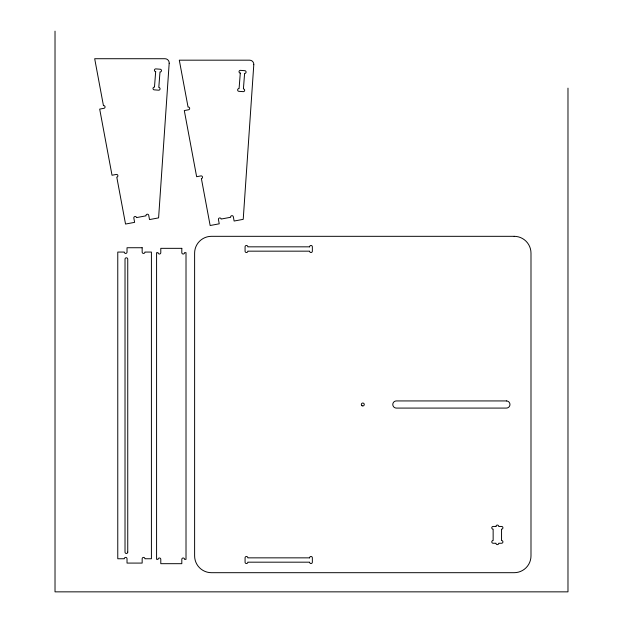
<?xml version="1.0" encoding="UTF-8"?>
<svg xmlns="http://www.w3.org/2000/svg" width="623" height="623" viewBox="0 0 623 623"><rect width="100%" height="100%" fill="white"/><g stroke="black" fill="none" stroke-linecap="round" stroke-linejoin="round"><path stroke-width="0.93" d="M567.981 88.139L567.981 591.85L55.019 591.85L55.019 31.15M169.183 63.211L158.6 217.879L149.512 219.576L148.718 215.317A1.363 1.363 0 0 0 147.121 214.226A1.363 1.363 0 0 0 146.031 215.823L136.523 217.598A1.363 1.363 0 0 0 134.926 216.5A1.363 1.363 0 0 0 133.836 218.097L134.63 222.356L125.534 224.046L116.781 177.134A1.363 1.363 0 0 0 117.879 175.546A1.363 1.363 0 0 0 116.283 174.448L112.023 175.242L99.688 109.111L103.94 108.316A1.363 1.363 0 0 0 105.038 106.72A1.363 1.363 0 0 0 103.441 105.63L94.688 58.718L164.986 58.718A4.205 4.205 0 0 1 169.183 63.211M253.795 64.667L243.219 219.343L234.123 221.033L233.329 216.781A1.363 1.363 0 0 0 231.733 215.683A1.363 1.363 0 0 0 230.642 217.279L221.134 219.055A1.363 1.363 0 0 0 219.537 217.964A1.363 1.363 0 0 0 218.447 219.553L219.241 223.813L210.146 225.51L201.393 178.599A1.363 1.363 0 0 0 202.491 177.002A1.363 1.363 0 0 0 200.894 175.912L196.634 176.706L184.299 110.567L188.559 109.773A1.363 1.363 0 0 0 189.649 108.184A1.363 1.363 0 0 0 188.053 107.086L179.299 60.174L249.605 60.174A4.205 4.205 0 0 1 253.795 64.667M155.68 71.622L154.473 87.127A1.363 1.363 0 0 0 153.009 88.388A1.363 1.363 0 0 0 154.263 89.852L158.585 90.187A1.363 1.363 0 0 0 160.049 88.933A1.363 1.363 0 0 0 158.795 87.461L159.994 71.957A1.363 1.363 0 0 0 161.466 70.695A1.363 1.363 0 0 0 160.204 69.231L155.89 68.896A1.363 1.363 0 0 0 154.418 70.15A1.363 1.363 0 0 0 155.68 71.622M240.291 73.078L239.084 88.591A1.363 1.363 0 0 0 237.62 89.844A1.363 1.363 0 0 0 238.874 91.316L243.196 91.651A1.363 1.363 0 0 0 244.66 90.39A1.363 1.363 0 0 0 243.406 88.925L244.605 73.413A1.363 1.363 0 0 0 246.077 72.159A1.363 1.363 0 0 0 244.816 70.687L240.501 70.352A1.363 1.363 0 0 0 239.03 71.614A1.363 1.363 0 0 0 240.291 73.078M514.17 236.319L211.431 236.319A16.821 16.821 0 0 0 194.617 253.133L194.617 555.872A16.821 16.821 0 0 0 211.431 572.693L514.17 572.693A16.821 16.821 0 0 0 530.991 555.872L530.991 253.133A16.821 16.821 0 0 0 514.17 236.319M309.615 246.833L247.806 246.833A1.363 1.363 0 0 0 246.435 245.462A1.363 1.363 0 0 0 245.073 246.833L245.073 251.162A1.363 1.363 0 0 0 246.435 252.525A1.363 1.363 0 0 0 247.806 251.162L309.615 251.162A1.363 1.363 0 0 0 310.978 252.525A1.363 1.363 0 0 0 312.349 251.162L312.349 246.833A1.363 1.363 0 0 0 310.978 245.462A1.363 1.363 0 0 0 309.615 246.833M142.161 247.736L127.022 247.736L127.022 252.066A1.363 1.363 0 0 1 125.651 253.436A1.363 1.363 0 0 1 124.288 252.066L117.77 252.066L117.77 558.753L124.288 558.753A1.363 1.363 0 0 1 125.651 557.39A1.363 1.363 0 0 1 127.022 558.753L127.022 563.083L142.161 563.083L142.161 558.753A1.363 1.363 0 0 1 143.524 557.39A1.363 1.363 0 0 1 144.894 558.753L151.412 558.753L151.412 252.066L144.894 252.066A1.363 1.363 0 0 1 143.524 253.436A1.363 1.363 0 0 1 142.161 252.066L142.161 247.736M181.807 248.336L160.789 248.336L160.789 252.665A1.363 1.363 0 0 1 159.418 254.028A1.363 1.363 0 0 1 158.055 252.665L156.583 252.665L156.583 559.353L158.055 559.353A1.363 1.363 0 0 1 159.418 557.982A1.363 1.363 0 0 1 160.789 559.353L160.789 563.683L181.807 563.683L181.807 559.353A1.363 1.363 0 0 1 183.178 557.982A1.363 1.363 0 0 1 184.54 559.353L186.012 559.353L186.012 252.665L184.54 252.665A1.363 1.363 0 0 1 183.178 254.028A1.363 1.363 0 0 1 181.807 252.665L181.807 248.336M506.39 400.932L396.36 400.932A3.574 3.574 0 0 0 392.786 404.506A3.574 3.574 0 0 0 396.36 408.081L506.39 408.081A3.574 3.574 0 0 0 509.964 404.506A3.574 3.574 0 0 0 506.39 400.932M495.986 526.443L493.143 526.443A1.363 1.363 0 0 0 491.781 527.806A1.363 1.363 0 0 0 493.143 529.168L493.143 540.523A1.363 1.363 0 0 0 491.781 541.893A1.363 1.363 0 0 0 493.143 543.256L495.986 543.256A1.363 1.363 0 0 0 497.349 544.627A1.363 1.363 0 0 0 498.719 543.256L501.554 543.256A1.363 1.363 0 0 0 502.925 541.893A1.363 1.363 0 0 0 501.554 540.523L501.554 529.168A1.363 1.363 0 0 0 502.925 527.806A1.363 1.363 0 0 0 501.554 526.443L498.719 526.443A1.363 1.363 0 0 0 497.349 525.072A1.363 1.363 0 0 0 495.986 526.443M309.615 557.85L247.806 557.85A1.363 1.363 0 0 0 246.435 556.479A1.363 1.363 0 0 0 245.073 557.85L245.073 562.18A1.363 1.363 0 0 0 246.435 563.542A1.363 1.363 0 0 0 247.806 562.18L309.615 562.18A1.363 1.363 0 0 0 310.978 563.542A1.363 1.363 0 0 0 312.349 562.18L312.349 557.85A1.363 1.363 0 0 0 310.978 556.479A1.363 1.363 0 0 0 309.615 557.85M127.746 552.11L127.746 259.176A1.363 1.363 0 0 0 126.383 257.805A1.363 1.363 0 0 0 125.021 259.176L125.021 552.11A1.363 1.363 0 0 0 126.383 553.473A1.363 1.363 0 0 0 127.746 552.11M362.064 405.775A1.472 1.472 0 0 0 364.276 404.506A1.472 1.472 0 0 0 362.064 403.229A1.472 1.472 0 0 0 362.064 405.775"/></g></svg>
